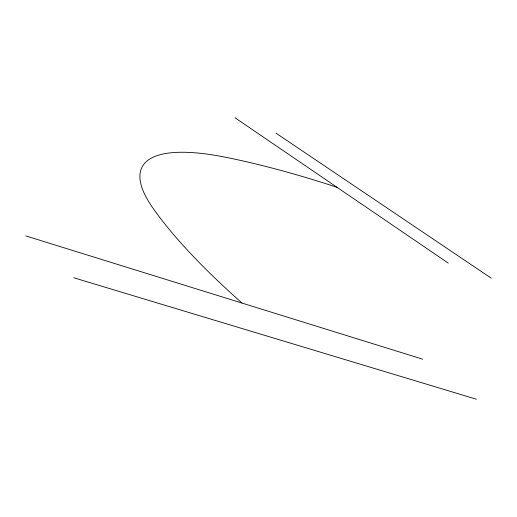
<?xml version="1.0" encoding="UTF-8"?>
<svg xmlns="http://www.w3.org/2000/svg" width="517" height="517" viewBox="0 0 517 517"><rect width="100%" height="100%" fill="white"/><g stroke="black" fill="none" stroke-linecap="round" stroke-linejoin="round"><path stroke-width="0.78" d="M73.724 277.745L476.351 399.208M25.85 235.926L422.732 359.199M275.929 133.115L491.15 278.127M235.035 117.792L448.239 263.108M337 187.29A750.658 228.378 32.1 0 0 226.071 157.342A264 69.543 27.3 0 0 152.386 207.285A546.482 128.733 29.6 0 0 242.034 303.072"/></g></svg>
